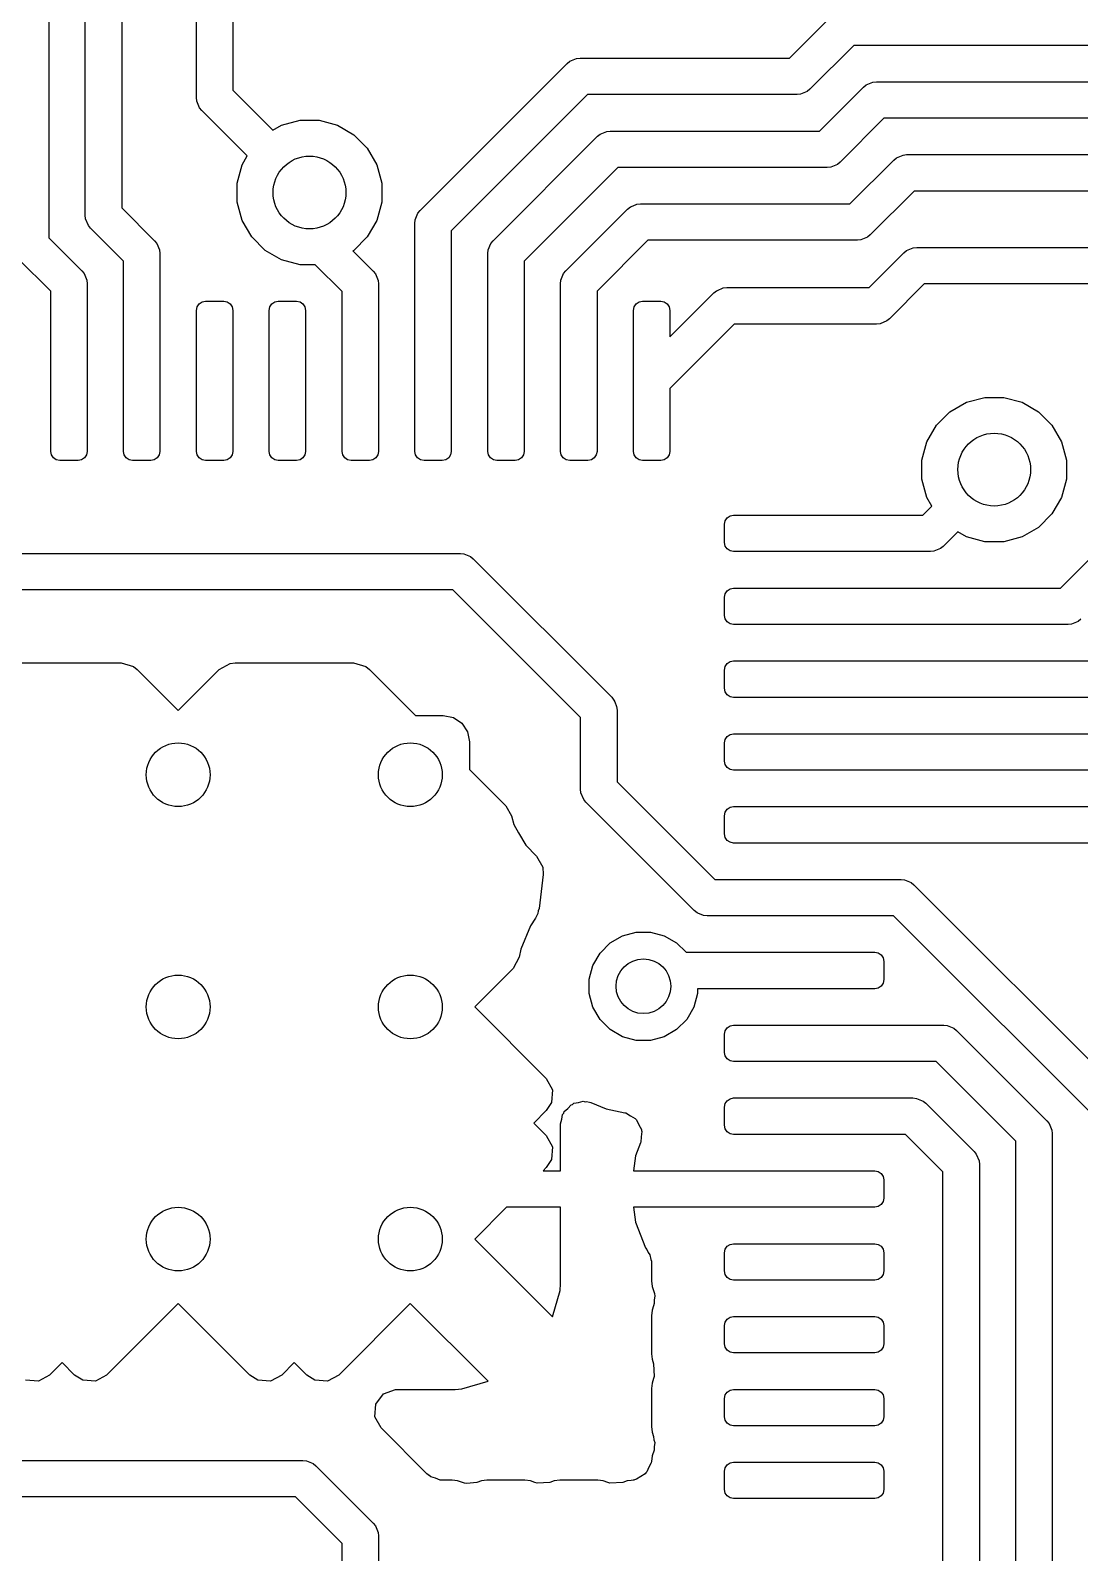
# Model space of a CAD drawing. Extents: x 0.71 to 7.56, y -5.16 to -0.79.
# Drawn here: x 4.1964 to 4.4232, y -1.9132 to -1.5842 of the extents above; entities that cross this region are included whole.
import ezdxf

# ---------------------------------------------------------------- set-up
doc = ezdxf.new("R2010")
doc.units = 0
doc.header["$MEASUREMENT"] = 0
doc.layers.add('BLACK', color=7, linetype='CONTINUOUS')

msp = doc.modelspace()

# ---------------------------------------------------------------- linework, layer by layer
at = {"layer": 'BLACK', "linetype": 'CONTINUOUS'}
for p, q in [((4.20039, -1.51012), (4.20039, -1.62902)), ((4.20827, -1.62413), (4.20827, -1.52065)), ((4.21614, -1.52228), (4.21614, -1.6225)), ((4.23228, -1.59869), (4.23228, -1.58177)), ((4.24016, -1.58209), (4.24016, -1.59706)), ((4.36052, -1.59016), (4.37, -1.58068)), ((4.37441, -1.5874), (4.36493, -1.59688)), ((5.20758, -1.5874), (4.37441, -1.5874)), ((4.28068, -1.62309), (4.31246, -1.59131)), ((4.31246, -1.59131), (4.31306, -1.59082)), ((4.31306, -1.59082), (4.31448, -1.59023)), ((4.31448, -1.59023), (4.31525, -1.59016)), ((4.31525, -1.59016), (4.36052, -1.59016)), ((4.37652, -1.59643), (4.37712, -1.59594)), ((4.37712, -1.59594), (4.37854, -1.59535)), ((4.37854, -1.59535), (4.3793, -1.59528)), ((4.3793, -1.59528), (5.21247, -1.59528)), ((4.23236, -1.59946), (4.23228, -1.59869)), ((4.24016, -1.59706), (4.24884, -1.60575)), ((4.31688, -1.59803), (4.2874, -1.62751)), ((4.36215, -1.59803), (4.31688, -1.59803)), ((4.36292, -1.59796), (4.36215, -1.59803)), ((4.36434, -1.59737), (4.36292, -1.59796)), ((4.36493, -1.59688), (4.36434, -1.59737)), ((4.36704, -1.60591), (4.37652, -1.59643)), ((4.23295, -1.60088), (4.23236, -1.59946)), ((4.23344, -1.60147), (4.23295, -1.60088)), ((4.24328, -1.61131), (4.23344, -1.60147)), ((4.24884, -1.60575), (4.25072, -1.60466)), ((4.25072, -1.60466), (4.25469, -1.6036)), ((4.25469, -1.6036), (4.2588, -1.6036)), ((4.2588, -1.6036), (4.26277, -1.60466)), ((4.26277, -1.60466), (4.26633, -1.60672)), ((4.38093, -1.60315), (4.37146, -1.61263)), ((5.2141, -1.60315), (4.38093, -1.60315)), ((4.26633, -1.60672), (4.26924, -1.60963)), ((4.29643, -1.62962), (4.31899, -1.60706)), ((4.31899, -1.60706), (4.31958, -1.60657)), ((4.31958, -1.60657), (4.321, -1.60598)), ((4.321, -1.60598), (4.32177, -1.60591)), ((4.32177, -1.60591), (4.36704, -1.60591)), ((4.24219, -1.61319), (4.24328, -1.61131)), ((4.26924, -1.60963), (4.27129, -1.61319)), ((4.37357, -1.62165), (4.38304, -1.61218)), ((4.38304, -1.61218), (4.38364, -1.61169)), ((4.38364, -1.61169), (4.38399, -1.61154)), ((4.38399, -1.61154), (4.38506, -1.6111)), ((4.38506, -1.6111), (4.38583, -1.61102)), ((4.38583, -1.61102), (5.21899, -1.61102)), ((4.24113, -1.61716), (4.24219, -1.61319)), ((4.27129, -1.61319), (4.27236, -1.61716)), ((4.3234, -1.61378), (4.30315, -1.63403)), ((4.36867, -1.61378), (4.3234, -1.61378)), ((4.36944, -1.6137), (4.36867, -1.61378)), ((4.37086, -1.61312), (4.36944, -1.6137)), ((4.37146, -1.61263), (4.37086, -1.61312)), ((4.24113, -1.62127), (4.24113, -1.61716)), ((4.27236, -1.61716), (4.27236, -1.62127)), ((4.38746, -1.6189), (4.37798, -1.62837)), ((5.22062, -1.6189), (4.38746, -1.6189)), ((4.24219, -1.62524), (4.24113, -1.62127)), ((4.27236, -1.62127), (4.27129, -1.62524)), ((4.32611, -1.62232), (4.32669, -1.62207)), ((4.32669, -1.62207), (4.32752, -1.62173)), ((4.32752, -1.62173), (4.32829, -1.62165)), ((4.32829, -1.62165), (4.37357, -1.62165)), ((4.20834, -1.6249), (4.20827, -1.62413)), ((4.20893, -1.62632), (4.20834, -1.6249)), ((4.21614, -1.6225), (4.22326, -1.62962)), ((4.24425, -1.6288), (4.24219, -1.62524)), ((4.27129, -1.62524), (4.26924, -1.6288)), ((4.27953, -1.62588), (4.2796, -1.62511)), ((4.2796, -1.62511), (4.28019, -1.62369)), ((4.28019, -1.62369), (4.28068, -1.62309)), ((4.31218, -1.63614), (4.32551, -1.62281)), ((4.32551, -1.62281), (4.32611, -1.62232)), ((4.20942, -1.62692), (4.20893, -1.62632)), ((4.21654, -1.63403), (4.20942, -1.62692)), ((4.24716, -1.63171), (4.24425, -1.6288)), ((4.26924, -1.6288), (4.26633, -1.63171)), ((4.27953, -1.64468), (4.27953, -1.62588)), ((4.2874, -1.62751), (4.2874, -1.64469)), ((4.37738, -1.62886), (4.37596, -1.62945)), ((4.37798, -1.62837), (4.37738, -1.62886)), ((4.20039, -1.62902), (4.20751, -1.63614)), ((4.22326, -1.62962), (4.22375, -1.63021)), ((4.22375, -1.63021), (4.22433, -1.63163)), ((4.22433, -1.63163), (4.22441, -1.6324)), ((4.25072, -1.63376), (4.24716, -1.63171)), ((4.26633, -1.63171), (4.26613, -1.63182)), ((4.26613, -1.63182), (4.2705, -1.63619)), ((4.29528, -1.6324), (4.29535, -1.63163)), ((4.29535, -1.63163), (4.29594, -1.63021)), ((4.29594, -1.63021), (4.29643, -1.62962)), ((4.32992, -1.62953), (4.3189, -1.64055)), ((4.3752, -1.62953), (4.32992, -1.62953)), ((4.37596, -1.62945), (4.3752, -1.62953)), ((4.38524, -1.63226), (4.38583, -1.63177)), ((4.38583, -1.63177), (4.38725, -1.63118)), ((4.38725, -1.63118), (4.38802, -1.6311)), ((4.38802, -1.6311), (4.46347, -1.6311)), ((4.20079, -1.64055), (4.19367, -1.63344)), ((4.21654, -1.64469), (4.21654, -1.63403)), ((4.22441, -1.6324), (4.22441, -1.64469)), ((4.25469, -1.63483), (4.25072, -1.63376)), ((4.258, -1.63483), (4.25469, -1.63483)), ((4.26378, -1.64061), (4.258, -1.63483)), ((4.29528, -1.64469), (4.29528, -1.6324)), ((4.30315, -1.63403), (4.30315, -1.64469)), ((4.37773, -1.63976), (4.38524, -1.63226)), ((4.20751, -1.63614), (4.208, -1.63674)), ((4.208, -1.63674), (4.20859, -1.63815)), ((4.20859, -1.63815), (4.20866, -1.63892)), ((4.2705, -1.63619), (4.27099, -1.63679)), ((4.27099, -1.63679), (4.27158, -1.63821)), ((4.27158, -1.63821), (4.27165, -1.63898)), ((4.31102, -1.63892), (4.3111, -1.63815)), ((4.3111, -1.63815), (4.31169, -1.63674)), ((4.31169, -1.63674), (4.31218, -1.63614)), ((4.20079, -1.64469), (4.20079, -1.64055)), ((4.20866, -1.63892), (4.20866, -1.64469)), ((4.26378, -1.64469), (4.26378, -1.64061)), ((4.27165, -1.63898), (4.27165, -1.64469)), ((4.31102, -1.64469), (4.31102, -1.63892)), ((4.3189, -1.64055), (4.3189, -1.64469)), ((4.33465, -1.65044), (4.34416, -1.64092)), ((4.34416, -1.64092), (4.34476, -1.64043)), ((4.34476, -1.64043), (4.34493, -1.64036)), ((4.34493, -1.64036), (4.34618, -1.63984)), ((4.34618, -1.63984), (4.34695, -1.63976)), ((4.34695, -1.63976), (4.37773, -1.63976)), ((4.38965, -1.63898), (4.38214, -1.64648)), ((4.46033, -1.63898), (4.38965, -1.63898)), ((4.20079, -1.6752), (4.20079, -1.64469)), ((4.20866, -1.64469), (4.20866, -1.6752)), ((4.21654, -1.6752), (4.21654, -1.64469)), ((4.22441, -1.64469), (4.22441, -1.6752)), ((4.23228, -1.64469), (4.23243, -1.64393)), ((4.23228, -1.6752), (4.23228, -1.64469)), ((4.23243, -1.64393), (4.23286, -1.64329)), ((4.23286, -1.64329), (4.2335, -1.64287)), ((4.2335, -1.64287), (4.23425, -1.64272)), ((4.23425, -1.64272), (4.23819, -1.64272)), ((4.23819, -1.64272), (4.23894, -1.64287)), ((4.23894, -1.64287), (4.23958, -1.64329)), ((4.23958, -1.64329), (4.24001, -1.64393)), ((4.24001, -1.64393), (4.24016, -1.64469)), ((4.24016, -1.64469), (4.24016, -1.6752)), ((4.24803, -1.64469), (4.24818, -1.64393)), ((4.24803, -1.6752), (4.24803, -1.64469)), ((4.24818, -1.64393), (4.24861, -1.64329)), ((4.24861, -1.64329), (4.24925, -1.64287)), ((4.24925, -1.64287), (4.25, -1.64272)), ((4.25, -1.64272), (4.25394, -1.64272)), ((4.25394, -1.64272), (4.25469, -1.64287)), ((4.25469, -1.64287), (4.25533, -1.64329)), ((4.25533, -1.64329), (4.25576, -1.64393)), ((4.25576, -1.64393), (4.25591, -1.64469)), ((4.25591, -1.64469), (4.25591, -1.6752)), ((4.26378, -1.6752), (4.26378, -1.64469)), ((4.27165, -1.64469), (4.27165, -1.6752)), ((4.27953, -1.64469), (4.27953, -1.64468)), ((4.27953, -1.6752), (4.27953, -1.64469)), ((4.2874, -1.64469), (4.2874, -1.6752)), ((4.29528, -1.6752), (4.29528, -1.64469)), ((4.30315, -1.64469), (4.30315, -1.6752)), ((4.31102, -1.6752), (4.31102, -1.64469)), ((4.3189, -1.64469), (4.3189, -1.6752)), ((4.32677, -1.64469), (4.32692, -1.64393)), ((4.32677, -1.6752), (4.32677, -1.64469)), ((4.32692, -1.64393), (4.32735, -1.64329)), ((4.32735, -1.64329), (4.32799, -1.64287)), ((4.32799, -1.64287), (4.32874, -1.64272)), ((4.32874, -1.64272), (4.33268, -1.64272)), ((4.33268, -1.64272), (4.33343, -1.64287)), ((4.33343, -1.64287), (4.33407, -1.64329)), ((4.33407, -1.64329), (4.3345, -1.64393)), ((4.3345, -1.64393), (4.33465, -1.64469)), ((4.33465, -1.64469), (4.33465, -1.65044)), ((4.34858, -1.64764), (4.33465, -1.66157)), ((4.37936, -1.64764), (4.34858, -1.64764)), ((4.38013, -1.64756), (4.37936, -1.64764)), ((4.38155, -1.64697), (4.38013, -1.64756)), ((4.38214, -1.64648), (4.38155, -1.64697)), ((4.33465, -1.66157), (4.33465, -1.6752)), ((4.39519, -1.66662), (4.39875, -1.66456)), ((4.39875, -1.66456), (4.40272, -1.6635)), ((4.40272, -1.6635), (4.40683, -1.6635)), ((4.40683, -1.6635), (4.4108, -1.66456)), ((4.4108, -1.66456), (4.41436, -1.66662)), ((4.39228, -1.66953), (4.39519, -1.66662)), ((4.41436, -1.66662), (4.41727, -1.66953)), ((4.39023, -1.67309), (4.39228, -1.66953)), ((4.41727, -1.66953), (4.41933, -1.67309)), ((4.38916, -1.67706), (4.39023, -1.67309)), ((4.41933, -1.67309), (4.42039, -1.67706)), ((4.20094, -1.67595), (4.20079, -1.6752)), ((4.20136, -1.67659), (4.20094, -1.67595)), ((4.202, -1.67702), (4.20136, -1.67659)), ((4.20276, -1.67717), (4.202, -1.67702)), ((4.20669, -1.67717), (4.20276, -1.67717)), ((4.20745, -1.67702), (4.20669, -1.67717)), ((4.20808, -1.67659), (4.20745, -1.67702)), ((4.20851, -1.67595), (4.20808, -1.67659)), ((4.20866, -1.6752), (4.20851, -1.67595)), ((4.21669, -1.67595), (4.21654, -1.6752)), ((4.21711, -1.67659), (4.21669, -1.67595)), ((4.21775, -1.67702), (4.21711, -1.67659)), ((4.2185, -1.67717), (4.21775, -1.67702)), ((4.22244, -1.67717), (4.2185, -1.67717)), ((4.22319, -1.67702), (4.22244, -1.67717)), ((4.22383, -1.67659), (4.22319, -1.67702)), ((4.22426, -1.67595), (4.22383, -1.67659)), ((4.22441, -1.6752), (4.22426, -1.67595)), ((4.23243, -1.67595), (4.23228, -1.6752)), ((4.23286, -1.67659), (4.23243, -1.67595)), ((4.2335, -1.67702), (4.23286, -1.67659)), ((4.23425, -1.67717), (4.2335, -1.67702)), ((4.23819, -1.67717), (4.23425, -1.67717)), ((4.23894, -1.67702), (4.23819, -1.67717)), ((4.23958, -1.67659), (4.23894, -1.67702)), ((4.24001, -1.67595), (4.23958, -1.67659)), ((4.24016, -1.6752), (4.24001, -1.67595)), ((4.24818, -1.67595), (4.24803, -1.6752)), ((4.24861, -1.67659), (4.24818, -1.67595)), ((4.24925, -1.67702), (4.24861, -1.67659)), ((4.25, -1.67717), (4.24925, -1.67702)), ((4.25394, -1.67717), (4.25, -1.67717)), ((4.25469, -1.67702), (4.25394, -1.67717)), ((4.25533, -1.67659), (4.25469, -1.67702)), ((4.25576, -1.67595), (4.25533, -1.67659)), ((4.25591, -1.6752), (4.25576, -1.67595)), ((4.26393, -1.67595), (4.26378, -1.6752)), ((4.26436, -1.67659), (4.26393, -1.67595)), ((4.26499, -1.67702), (4.26436, -1.67659)), ((4.26575, -1.67717), (4.26499, -1.67702)), ((4.26969, -1.67717), (4.26575, -1.67717)), ((4.27044, -1.67702), (4.26969, -1.67717)), ((4.27108, -1.67659), (4.27044, -1.67702)), ((4.2715, -1.67595), (4.27108, -1.67659)), ((4.27165, -1.6752), (4.2715, -1.67595)), ((4.27968, -1.67595), (4.27953, -1.6752)), ((4.2801, -1.67659), (4.27968, -1.67595)), ((4.28074, -1.67702), (4.2801, -1.67659)), ((4.2815, -1.67717), (4.28074, -1.67702)), ((4.28543, -1.67717), (4.2815, -1.67717)), ((4.28619, -1.67702), (4.28543, -1.67717)), ((4.28683, -1.67659), (4.28619, -1.67702)), ((4.28725, -1.67595), (4.28683, -1.67659)), ((4.2874, -1.6752), (4.28725, -1.67595)), ((4.29543, -1.67595), (4.29528, -1.6752)), ((4.29585, -1.67659), (4.29543, -1.67595)), ((4.29649, -1.67702), (4.29585, -1.67659)), ((4.29724, -1.67717), (4.29649, -1.67702)), ((4.30118, -1.67717), (4.29724, -1.67717)), ((4.30193, -1.67702), (4.30118, -1.67717)), ((4.30257, -1.67659), (4.30193, -1.67702)), ((4.303, -1.67595), (4.30257, -1.67659)), ((4.30315, -1.6752), (4.303, -1.67595)), ((4.31117, -1.67595), (4.31102, -1.6752)), ((4.3116, -1.67659), (4.31117, -1.67595)), ((4.31224, -1.67702), (4.3116, -1.67659)), ((4.31299, -1.67717), (4.31224, -1.67702)), ((4.31693, -1.67717), (4.31299, -1.67717)), ((4.31768, -1.67702), (4.31693, -1.67717)), ((4.31832, -1.67659), (4.31768, -1.67702)), ((4.31875, -1.67595), (4.31832, -1.67659)), ((4.3189, -1.6752), (4.31875, -1.67595)), ((4.32692, -1.67595), (4.32677, -1.6752)), ((4.32735, -1.67659), (4.32692, -1.67595)), ((4.32799, -1.67702), (4.32735, -1.67659)), ((4.32874, -1.67717), (4.32799, -1.67702)), ((4.33268, -1.67717), (4.32874, -1.67717)), ((4.33343, -1.67702), (4.33268, -1.67717)), ((4.33407, -1.67659), (4.33343, -1.67702)), ((4.3345, -1.67595), (4.33407, -1.67659)), ((4.33465, -1.6752), (4.3345, -1.67595)), ((4.38916, -1.68117), (4.38916, -1.67706)), ((4.42039, -1.67706), (4.42039, -1.68117)), ((4.39023, -1.68514), (4.38916, -1.68117)), ((4.42039, -1.68117), (4.41933, -1.68514)), ((4.38935, -1.68898), (4.39131, -1.68701)), ((4.39131, -1.68701), (4.39023, -1.68514)), ((4.41933, -1.68514), (4.41727, -1.6887)), ((4.41911, -1.70472), (4.439, -1.68484)), ((4.34646, -1.69094), (4.34661, -1.69019)), ((4.34646, -1.69488), (4.34646, -1.69094)), ((4.34661, -1.69019), (4.34703, -1.68955)), ((4.34703, -1.68955), (4.34767, -1.68913)), ((4.34767, -1.68913), (4.34843, -1.68898)), ((4.34843, -1.68898), (4.37894, -1.68898)), ((4.37894, -1.68898), (4.38935, -1.68898)), ((4.41727, -1.6887), (4.41436, -1.69161)), ((4.39688, -1.69258), (4.39376, -1.6957)), ((4.39875, -1.69366), (4.39688, -1.69258)), ((4.40272, -1.69473), (4.39875, -1.69366)), ((4.4108, -1.69366), (4.40683, -1.69473)), ((4.41436, -1.69161), (4.4108, -1.69366)), ((4.14331, -1.69724), (4.28937, -1.69724)), ((4.28937, -1.69724), (4.29014, -1.69732)), ((4.29014, -1.69732), (4.29156, -1.69791)), ((4.29156, -1.69791), (4.29215, -1.6984)), ((4.34661, -1.69564), (4.34646, -1.69488)), ((4.34703, -1.69627), (4.34661, -1.69564)), ((4.34767, -1.6967), (4.34703, -1.69627)), ((4.34843, -1.69685), (4.34767, -1.6967)), ((4.36368, -1.69685), (4.34843, -1.69685)), ((4.39098, -1.69685), (4.36368, -1.69685)), ((4.39175, -1.69677), (4.39098, -1.69685)), ((4.39316, -1.69619), (4.39175, -1.69677)), ((4.39376, -1.6957), (4.39316, -1.69619)), ((4.40683, -1.69473), (4.40272, -1.69473)), ((4.29215, -1.6984), (4.32208, -1.72832)), ((4.28774, -1.70512), (4.14724, -1.70512)), ((4.31535, -1.73273), (4.28774, -1.70512)), ((4.34646, -1.70669), (4.34661, -1.70594)), ((4.34646, -1.71063), (4.34646, -1.70669)), ((4.34661, -1.70594), (4.34703, -1.7053)), ((4.34703, -1.7053), (4.34767, -1.70487)), ((4.34767, -1.70487), (4.34843, -1.70472)), ((4.34843, -1.70472), (4.37894, -1.70472)), ((4.37894, -1.70472), (4.41911, -1.70472)), ((4.34661, -1.71138), (4.34646, -1.71063)), ((4.34703, -1.71202), (4.34661, -1.71138)), ((4.34767, -1.71245), (4.34703, -1.71202)), ((4.34843, -1.7126), (4.34767, -1.71245)), ((4.36368, -1.7126), (4.34843, -1.7126)), ((4.42074, -1.7126), (4.36368, -1.7126)), ((4.42151, -1.71252), (4.42074, -1.7126)), ((4.42293, -1.71193), (4.42151, -1.71252)), ((4.42353, -1.71145), (4.42293, -1.71193)), ((4.19045, -1.72089), (4.21605, -1.72089)), ((4.21605, -1.72089), (4.21869, -1.72166)), ((4.23719, -1.72232), (4.2396, -1.721)), ((4.2396, -1.721), (4.24064, -1.72089)), ((4.24064, -1.72089), (4.26625, -1.72089)), ((4.26625, -1.72089), (4.26889, -1.72166)), ((4.34703, -1.72105), (4.34767, -1.72062)), ((4.34767, -1.72062), (4.34843, -1.72047)), ((4.34843, -1.72047), (4.37894, -1.72047)), ((4.37894, -1.72047), (4.43258, -1.72047)), ((4.21869, -1.72166), (4.2195, -1.72232)), ((4.2195, -1.72232), (4.22835, -1.73116)), ((4.22835, -1.73116), (4.23719, -1.72232)), ((4.26889, -1.72166), (4.2697, -1.72232)), ((4.2697, -1.72232), (4.27967, -1.73228)), ((4.34646, -1.72244), (4.34661, -1.72169)), ((4.34646, -1.72638), (4.34646, -1.72244)), ((4.34661, -1.72169), (4.34703, -1.72105)), ((4.34661, -1.72713), (4.34646, -1.72638)), ((4.34703, -1.72777), (4.34661, -1.72713)), ((4.32208, -1.72832), (4.32256, -1.72892)), ((4.32256, -1.72892), (4.32274, -1.72933)), ((4.32274, -1.72933), (4.32315, -1.73033)), ((4.32315, -1.73033), (4.32323, -1.7311)), ((4.34767, -1.7282), (4.34703, -1.72777)), ((4.34843, -1.72835), (4.34767, -1.7282)), ((4.36368, -1.72835), (4.34843, -1.72835)), ((4.43421, -1.72835), (4.36368, -1.72835)), ((4.27967, -1.73228), (4.28567, -1.73228)), ((4.28567, -1.73228), (4.28784, -1.73272)), ((4.28784, -1.73272), (4.28968, -1.73394)), ((4.28968, -1.73394), (4.29091, -1.73578)), ((4.31535, -1.74823), (4.31535, -1.73273)), ((4.32323, -1.7311), (4.32323, -1.7466)), ((4.29091, -1.73578), (4.29134, -1.73795)), ((4.34646, -1.73819), (4.34661, -1.73744)), ((4.34661, -1.73744), (4.34703, -1.7368)), ((4.34703, -1.7368), (4.34767, -1.73637)), ((4.34767, -1.73637), (4.34843, -1.73622)), ((4.34843, -1.73622), (4.37894, -1.73622)), ((4.37894, -1.73622), (4.4391, -1.73622)), ((4.29134, -1.73795), (4.29134, -1.74395)), ((4.34646, -1.74213), (4.34646, -1.73819)), ((4.29134, -1.74395), (4.29917, -1.75178)), ((4.34661, -1.74288), (4.34646, -1.74213)), ((4.34703, -1.74352), (4.34661, -1.74288)), ((4.34767, -1.74394), (4.34703, -1.74352)), ((4.34843, -1.74409), (4.34767, -1.74394)), ((4.32323, -1.7466), (4.34435, -1.76772)), ((4.36368, -1.74409), (4.34843, -1.74409)), ((4.44073, -1.74409), (4.36368, -1.74409)), ((4.31543, -1.749), (4.31535, -1.74823)), ((4.31602, -1.75041), (4.31543, -1.749)), ((4.31651, -1.75101), (4.31602, -1.75041)), ((4.29917, -1.75178), (4.30043, -1.75397)), ((4.33993, -1.77444), (4.31651, -1.75101)), ((4.34646, -1.75394), (4.34661, -1.75318)), ((4.34661, -1.75318), (4.34703, -1.75255)), ((4.34703, -1.75255), (4.34767, -1.75212)), ((4.34767, -1.75212), (4.34843, -1.75197)), ((4.34843, -1.75197), (4.37894, -1.75197)), ((4.37894, -1.75197), (4.44562, -1.75197)), ((4.30043, -1.75397), (4.30093, -1.75583)), ((4.30093, -1.75583), (4.30093, -1.75583)), ((4.30093, -1.75583), (4.30196, -1.75761)), ((4.34646, -1.75787), (4.34646, -1.75394)), ((4.30196, -1.75761), (4.30352, -1.76033)), ((4.30352, -1.76033), (4.30352, -1.76033)), ((4.30352, -1.76033), (4.30585, -1.76265)), ((4.34661, -1.75863), (4.34646, -1.75787)), ((4.34703, -1.75927), (4.34661, -1.75863)), ((4.34767, -1.75969), (4.34703, -1.75927)), ((4.34843, -1.75984), (4.34767, -1.75969)), ((4.36368, -1.75984), (4.34843, -1.75984)), ((4.44725, -1.75984), (4.36368, -1.75984)), ((4.30585, -1.76265), (4.30717, -1.76506)), ((4.30724, -1.76668), (4.30638, -1.77396)), ((4.30717, -1.76506), (4.30724, -1.76668)), ((4.34435, -1.76772), (4.36368, -1.76772)), ((4.36368, -1.76772), (4.37894, -1.76772)), ((4.37894, -1.76772), (4.38464, -1.76772)), ((4.38464, -1.76772), (4.38541, -1.76779)), ((4.38541, -1.76779), (4.38683, -1.76838)), ((4.38683, -1.76838), (4.38743, -1.76887)), ((4.38743, -1.76887), (4.43943, -1.82087)), ((4.30559, -1.7761), (4.30449, -1.77775)), ((4.30611, -1.7751), (4.30559, -1.7761)), ((4.30615, -1.77451), (4.30611, -1.7751)), ((4.30638, -1.77396), (4.30615, -1.77451)), ((4.34053, -1.77493), (4.33993, -1.77444)), ((4.34071, -1.775), (4.34053, -1.77493)), ((4.34195, -1.77551), (4.34071, -1.775)), ((4.34272, -1.77559), (4.34195, -1.77551)), ((4.34843, -1.77559), (4.34272, -1.77559)), ((4.36368, -1.77559), (4.34843, -1.77559)), ((4.38301, -1.77559), (4.36368, -1.77559)), ((4.43112, -1.82369), (4.38301, -1.77559)), ((4.30449, -1.77775), (4.30241, -1.78277)), ((4.30449, -1.77775), (4.30449, -1.77775)), ((4.32174, -1.78144), (4.32441, -1.7799)), ((4.32441, -1.7799), (4.32739, -1.7791)), ((4.32739, -1.7791), (4.33047, -1.7791)), ((4.33047, -1.7791), (4.33345, -1.7799)), ((4.33345, -1.7799), (4.33612, -1.78144)), ((4.30241, -1.78277), (4.30207, -1.78451)), ((4.30241, -1.78277), (4.30241, -1.78277)), ((4.31956, -1.78362), (4.32174, -1.78144)), ((4.33612, -1.78144), (4.33815, -1.78346)), ((4.33815, -1.78346), (4.36368, -1.78346)), ((4.36368, -1.78346), (4.37894, -1.78346)), ((4.37894, -1.78346), (4.37969, -1.78361)), ((4.30207, -1.78451), (4.30079, -1.78695)), ((4.31722, -1.78927), (4.31802, -1.78629)), ((4.31802, -1.78629), (4.31956, -1.78362)), ((4.37969, -1.78361), (4.38033, -1.78404)), ((4.38033, -1.78404), (4.38076, -1.78468)), ((4.38076, -1.78468), (4.38091, -1.78543)), ((4.38091, -1.78543), (4.38091, -1.78937)), ((4.30073, -1.78701), (4.29246, -1.79528)), ((4.30079, -1.78695), (4.30073, -1.78701)), ((4.31722, -1.79235), (4.31722, -1.78927)), ((4.38076, -1.79012), (4.38033, -1.79076)), ((4.38091, -1.78937), (4.38076, -1.79012)), ((4.31802, -1.79533), (4.31722, -1.79235)), ((4.34064, -1.79235), (4.33984, -1.79533)), ((4.34843, -1.79134), (4.34064, -1.79134)), ((4.34064, -1.79134), (4.34064, -1.79235)), ((4.37894, -1.79134), (4.34843, -1.79134)), ((4.37969, -1.79119), (4.37894, -1.79134)), ((4.38033, -1.79076), (4.37969, -1.79119)), ((4.29246, -1.79528), (4.29246, -1.79528)), ((4.29246, -1.79528), (4.30794, -1.81075)), ((4.31956, -1.798), (4.31802, -1.79533)), ((4.33984, -1.79533), (4.3383, -1.798)), ((4.32174, -1.80018), (4.31956, -1.798)), ((4.3383, -1.798), (4.33612, -1.80018)), ((4.34661, -1.80043), (4.34703, -1.79979)), ((4.34703, -1.79979), (4.34767, -1.79936)), ((4.34767, -1.79936), (4.34843, -1.79921)), ((4.34843, -1.79921), (4.37894, -1.79921)), ((4.37894, -1.79921), (4.39387, -1.79921)), ((4.39387, -1.79921), (4.39464, -1.79929)), ((4.39464, -1.79929), (4.39606, -1.79988)), ((4.39606, -1.79988), (4.39665, -1.80037)), ((4.32441, -1.80172), (4.32174, -1.80018)), ((4.32739, -1.80252), (4.32441, -1.80172)), ((4.33047, -1.80252), (4.32739, -1.80252)), ((4.33345, -1.80172), (4.33047, -1.80252)), ((4.33612, -1.80018), (4.33345, -1.80172)), ((4.34646, -1.80118), (4.34661, -1.80043)), ((4.34646, -1.80512), (4.34646, -1.80118)), ((4.39665, -1.80037), (4.41617, -1.81988)), ((4.34661, -1.80587), (4.34646, -1.80512)), ((4.34703, -1.80651), (4.34661, -1.80587)), ((4.34767, -1.80694), (4.34703, -1.80651)), ((4.34843, -1.80709), (4.34767, -1.80694)), ((4.36368, -1.80709), (4.34843, -1.80709)), ((4.39224, -1.80709), (4.36368, -1.80709)), ((4.40945, -1.8243), (4.39224, -1.80709)), ((4.30794, -1.81075), (4.30926, -1.81317)), ((4.30906, -1.81591), (4.30794, -1.81766)), ((4.30926, -1.81317), (4.30906, -1.81591)), ((4.31259, -1.81723), (4.31328, -1.81644)), ((4.31328, -1.81644), (4.31361, -1.81634)), ((4.31361, -1.81634), (4.31388, -1.81611)), ((4.31388, -1.81611), (4.31491, -1.81596)), ((4.31491, -1.81596), (4.31592, -1.81567)), ((4.31592, -1.81567), (4.31635, -1.81576)), ((4.31635, -1.81576), (4.3166, -1.81572)), ((4.3166, -1.81572), (4.31729, -1.81587)), ((4.31729, -1.81587), (4.31754, -1.81594)), ((4.31754, -1.81594), (4.32089, -1.81733)), ((4.34646, -1.81693), (4.34661, -1.81618)), ((4.34661, -1.81618), (4.34703, -1.81554)), ((4.34703, -1.81554), (4.34767, -1.81511)), ((4.34767, -1.81511), (4.34843, -1.81496)), ((4.34843, -1.81496), (4.37894, -1.81496)), ((4.37894, -1.81496), (4.3872, -1.81496)), ((4.3872, -1.81496), (4.38797, -1.81504)), ((4.38797, -1.81504), (4.38939, -1.81562)), ((4.38939, -1.81562), (4.38999, -1.81611)), ((4.38999, -1.81611), (4.40042, -1.82655)), ((4.30794, -1.81766), (4.30523, -1.82037)), ((4.31102, -1.82055), (4.31132, -1.81955)), ((4.31132, -1.81955), (4.31147, -1.81851)), ((4.31147, -1.81851), (4.3117, -1.81825)), ((4.3117, -1.81825), (4.3118, -1.81791)), ((4.3118, -1.81791), (4.31259, -1.81723)), ((4.32089, -1.81733), (4.32494, -1.81814)), ((4.32494, -1.81814), (4.32515, -1.8182)), ((4.32515, -1.8182), (4.32613, -1.81883)), ((4.32613, -1.81883), (4.32715, -1.81937)), ((4.32715, -1.81937), (4.32727, -1.81957)), ((4.32727, -1.81957), (4.32746, -1.81969)), ((4.32746, -1.81969), (4.32794, -1.82075)), ((4.34646, -1.82087), (4.34646, -1.81693)), ((4.30523, -1.82037), (4.30794, -1.82309)), ((4.31102, -1.83071), (4.31102, -1.82055)), ((4.32794, -1.82075), (4.32852, -1.82176)), ((4.3286, -1.8222), (4.32843, -1.82335)), ((4.32852, -1.82176), (4.3285, -1.82199)), ((4.3285, -1.82199), (4.3286, -1.8222)), ((4.34661, -1.82162), (4.34646, -1.82087)), ((4.34703, -1.82226), (4.34661, -1.82162)), ((4.34767, -1.82268), (4.34703, -1.82226)), ((4.34843, -1.82283), (4.34767, -1.82268)), ((4.36368, -1.82283), (4.34843, -1.82283)), ((4.38557, -1.82283), (4.36368, -1.82283)), ((4.3937, -1.83096), (4.38557, -1.82283)), ((4.41617, -1.81988), (4.41666, -1.82048)), ((4.41666, -1.82048), (4.41681, -1.82083)), ((4.41681, -1.82083), (4.41725, -1.8219)), ((4.41725, -1.8219), (4.41732, -1.82267)), ((4.41732, -1.82267), (4.41732, -1.959)), ((4.30794, -1.82309), (4.30926, -1.8255)), ((4.30926, -1.8255), (4.30906, -1.82825)), ((4.32831, -1.82467), (4.32719, -1.8275)), ((4.32837, -1.8245), (4.32831, -1.82467)), ((4.32843, -1.82335), (4.32837, -1.8245)), ((4.40945, -1.96063), (4.40945, -1.8243)), ((4.30906, -1.82825), (4.30794, -1.82999)), ((4.32719, -1.8275), (4.3268, -1.83071)), ((4.40042, -1.82655), (4.40091, -1.82714)), ((4.40091, -1.82714), (4.4015, -1.82856)), ((4.4015, -1.82856), (4.40157, -1.82933)), ((4.40157, -1.82933), (4.40157, -1.96884)), ((4.30794, -1.82999), (4.30723, -1.83071)), ((4.30723, -1.83071), (4.31102, -1.83071)), ((4.3268, -1.83071), (4.36368, -1.83071)), ((4.36368, -1.83071), (4.37894, -1.83071)), ((4.37894, -1.83071), (4.37969, -1.83086)), ((4.37969, -1.83086), (4.38033, -1.83129)), ((4.38033, -1.83129), (4.38076, -1.83192)), ((4.38076, -1.83192), (4.38091, -1.83268)), ((4.38091, -1.83268), (4.38091, -1.83661)), ((4.3937, -1.97047), (4.3937, -1.83096)), ((4.29935, -1.83858), (4.29246, -1.84547)), ((4.31102, -1.83858), (4.29935, -1.83858)), ((4.31102, -1.85516), (4.31102, -1.83858)), ((4.34843, -1.83858), (4.3268, -1.83858)), ((4.3268, -1.83858), (4.32719, -1.84179)), ((4.37894, -1.83858), (4.34843, -1.83858)), ((4.37969, -1.83843), (4.37894, -1.83858)), ((4.38033, -1.83801), (4.37969, -1.83843)), ((4.38076, -1.83737), (4.38033, -1.83801)), ((4.38091, -1.83661), (4.38076, -1.83737)), ((4.32719, -1.84179), (4.32937, -1.84733)), ((4.29246, -1.84547), (4.29246, -1.84547)), ((4.29246, -1.84547), (4.30926, -1.86227)), ((4.32937, -1.84733), (4.3297, -1.84775)), ((4.3297, -1.84775), (4.32994, -1.84839)), ((4.32994, -1.84839), (4.33034, -1.84889)), ((4.33034, -1.84889), (4.33053, -1.8499)), ((4.34646, -1.84843), (4.34661, -1.84767)), ((4.34646, -1.85236), (4.34646, -1.84843)), ((4.34661, -1.84767), (4.34703, -1.84703)), ((4.34703, -1.84703), (4.34767, -1.84661)), ((4.34767, -1.84661), (4.34843, -1.84646)), ((4.34843, -1.84646), (4.37894, -1.84646)), ((4.37894, -1.84646), (4.37969, -1.84661)), ((4.37969, -1.84661), (4.38033, -1.84703)), ((4.38033, -1.84703), (4.38076, -1.84767)), ((4.38076, -1.84767), (4.38091, -1.84843)), ((4.38091, -1.84843), (4.38091, -1.85236)), ((4.33053, -1.8499), (4.33067, -1.85024)), ((4.33067, -1.85024), (4.33069, -1.85047)), ((4.33069, -1.85047), (4.33069, -1.8545)), ((4.34661, -1.85312), (4.34646, -1.85236)), ((4.38091, -1.85236), (4.38076, -1.85312)), ((4.31091, -1.8566), (4.31102, -1.85516)), ((4.31102, -1.85516), (4.31102, -1.85516)), ((4.33069, -1.8545), (4.3308, -1.8557)), ((4.3308, -1.8557), (4.33133, -1.85721)), ((4.34703, -1.85375), (4.34661, -1.85312)), ((4.34767, -1.85418), (4.34703, -1.85375)), ((4.34843, -1.85433), (4.34767, -1.85418)), ((4.37894, -1.85433), (4.34843, -1.85433)), ((4.37969, -1.85418), (4.37894, -1.85433)), ((4.38033, -1.85375), (4.37969, -1.85418)), ((4.38076, -1.85312), (4.38033, -1.85375)), ((4.30926, -1.86227), (4.31091, -1.8566)), ((4.31091, -1.8566), (4.31091, -1.8566)), ((4.33139, -1.8578), (4.33124, -1.8586)), ((4.33124, -1.8586), (4.33128, -1.8594)), ((4.33133, -1.85721), (4.33139, -1.8578)), ((4.22835, -1.85939), (4.21287, -1.87487)), ((4.24382, -1.87487), (4.22835, -1.85939)), ((4.27854, -1.85939), (4.26306, -1.87487)), ((4.29534, -1.87619), (4.27854, -1.85939)), ((4.3308, -1.86084), (4.33069, -1.86204)), ((4.33069, -1.86204), (4.33069, -1.87025)), ((4.33114, -1.85988), (4.3308, -1.86084)), ((4.3308, -1.86084), (4.3308, -1.86084)), ((4.33128, -1.8594), (4.33114, -1.85988)), ((4.34703, -1.86278), (4.34767, -1.86235)), ((4.34767, -1.86235), (4.34843, -1.8622)), ((4.34843, -1.8622), (4.37894, -1.8622)), ((4.37894, -1.8622), (4.37969, -1.86235)), ((4.37969, -1.86235), (4.38033, -1.86278)), ((4.34646, -1.86417), (4.34661, -1.86342)), ((4.34646, -1.86811), (4.34646, -1.86417)), ((4.34661, -1.86342), (4.34703, -1.86278)), ((4.38033, -1.86278), (4.38076, -1.86342)), ((4.38076, -1.86342), (4.38091, -1.86417)), ((4.38091, -1.86417), (4.38091, -1.86811)), ((4.34661, -1.86886), (4.34646, -1.86811)), ((4.34703, -1.8695), (4.34661, -1.86886)), ((4.38076, -1.86886), (4.38033, -1.8695)), ((4.38091, -1.86811), (4.38076, -1.86886)), ((4.20325, -1.87215), (4.20053, -1.87487)), ((4.20596, -1.87487), (4.20325, -1.87215)), ((4.20325, -1.87215), (4.20325, -1.87215)), ((4.25344, -1.87215), (4.25073, -1.87487)), ((4.25616, -1.87487), (4.25344, -1.87215)), ((4.25344, -1.87215), (4.25344, -1.87215)), ((4.33069, -1.87025), (4.3308, -1.87144)), ((4.3308, -1.87144), (4.3308, -1.87144)), ((4.3308, -1.87144), (4.33114, -1.8724)), ((4.34767, -1.86993), (4.34703, -1.8695)), ((4.34843, -1.87008), (4.34767, -1.86993)), ((4.37894, -1.87008), (4.34843, -1.87008)), ((4.37969, -1.86993), (4.37894, -1.87008)), ((4.38033, -1.8695), (4.37969, -1.86993)), ((4.20053, -1.87487), (4.19812, -1.87619)), ((4.20771, -1.87599), (4.20596, -1.87487)), ((4.21287, -1.87487), (4.21045, -1.87619)), ((4.24557, -1.87599), (4.24382, -1.87487)), ((4.25073, -1.87487), (4.24831, -1.87619)), ((4.25791, -1.87599), (4.25616, -1.87487)), ((4.26306, -1.87487), (4.26065, -1.87619)), ((4.33114, -1.87563), (4.3308, -1.87659)), ((4.33114, -1.8724), (4.33128, -1.87515)), ((4.33128, -1.87515), (4.33114, -1.87563)), ((4.19812, -1.87619), (4.19537, -1.87599)), ((4.21045, -1.87619), (4.20771, -1.87599)), ((4.24831, -1.87619), (4.24557, -1.87599)), ((4.26065, -1.87619), (4.25791, -1.87599)), ((4.2711, -1.88113), (4.27275, -1.87893)), ((4.27275, -1.87893), (4.27533, -1.87797)), ((4.27533, -1.87797), (4.27568, -1.87795)), ((4.27568, -1.87795), (4.28823, -1.87795)), ((4.28823, -1.87795), (4.28967, -1.87784)), ((4.28823, -1.87795), (4.28823, -1.87795)), ((4.28967, -1.87784), (4.29534, -1.87619)), ((4.28967, -1.87784), (4.28967, -1.87784)), ((4.3308, -1.87659), (4.33069, -1.87778)), ((4.33069, -1.87778), (4.33069, -1.88599)), ((4.3308, -1.87659), (4.3308, -1.87659)), ((4.34661, -1.87917), (4.34703, -1.87853)), ((4.34703, -1.87853), (4.34767, -1.8781)), ((4.34767, -1.8781), (4.34843, -1.87795)), ((4.34843, -1.87795), (4.37894, -1.87795)), ((4.37894, -1.87795), (4.37969, -1.8781)), ((4.37969, -1.8781), (4.38033, -1.87853)), ((4.38033, -1.87853), (4.38076, -1.87917)), ((4.2709, -1.88387), (4.2711, -1.88113)), ((4.34646, -1.87992), (4.34661, -1.87917)), ((4.34646, -1.88386), (4.34646, -1.87992)), ((4.38076, -1.87917), (4.38091, -1.87992)), ((4.38091, -1.87992), (4.38091, -1.88386)), ((4.27222, -1.88629), (4.2709, -1.88387)), ((4.34661, -1.88461), (4.34646, -1.88386)), ((4.34703, -1.88525), (4.34661, -1.88461)), ((4.34767, -1.88568), (4.34703, -1.88525)), ((4.38033, -1.88525), (4.37969, -1.88568)), ((4.38076, -1.88461), (4.38033, -1.88525)), ((4.38091, -1.88386), (4.38076, -1.88461)), ((4.28212, -1.89619), (4.27222, -1.88629)), ((4.33069, -1.88599), (4.3308, -1.88719)), ((4.3308, -1.88719), (4.3308, -1.88719)), ((4.3308, -1.88719), (4.33114, -1.88815)), ((4.33114, -1.88815), (4.33118, -1.88883)), ((4.33118, -1.88883), (4.3314, -1.88944)), ((4.34843, -1.88583), (4.34767, -1.88568)), ((4.37894, -1.88583), (4.34843, -1.88583)), ((4.37969, -1.88568), (4.37894, -1.88583)), ((4.33123, -1.89111), (4.3308, -1.89233)), ((4.33129, -1.89083), (4.33123, -1.89111)), ((4.3314, -1.88944), (4.33127, -1.8904)), ((4.33127, -1.8904), (4.33129, -1.89083)), ((4.1374, -1.89331), (4.25531, -1.89331)), ((4.25531, -1.89331), (4.25608, -1.89338)), ((4.25608, -1.89338), (4.2575, -1.89397)), ((4.2575, -1.89397), (4.2581, -1.89446)), ((4.2581, -1.89446), (4.2705, -1.90686)), ((4.3301, -1.89479), (4.3297, -1.8958)), ((4.33062, -1.89385), (4.3301, -1.89479)), ((4.33069, -1.89354), (4.33062, -1.89385)), ((4.3308, -1.89233), (4.33069, -1.89353)), ((4.33069, -1.89353), (4.33069, -1.89354)), ((4.34646, -1.89567), (4.34661, -1.89492)), ((4.34661, -1.89492), (4.34703, -1.89428)), ((4.34703, -1.89428), (4.34767, -1.89385)), ((4.34767, -1.89385), (4.34843, -1.8937)), ((4.34843, -1.8937), (4.37894, -1.8937)), ((4.37894, -1.8937), (4.37969, -1.89385)), ((4.37969, -1.89385), (4.38033, -1.89428)), ((4.38033, -1.89428), (4.38076, -1.89492)), ((4.38076, -1.89492), (4.38091, -1.89567)), ((4.2824, -1.89641), (4.28212, -1.89619)), ((4.28245, -1.89648), (4.2824, -1.89641)), ((4.28254, -1.89652), (4.28245, -1.89648)), ((4.28294, -1.89684), (4.28254, -1.89652)), ((4.28398, -1.89715), (4.28294, -1.89684)), ((4.28497, -1.89758), (4.28398, -1.89715)), ((4.28527, -1.89762), (4.28497, -1.89758)), ((4.28757, -1.89762), (4.28527, -1.89762)), ((4.28877, -1.89773), (4.28757, -1.89762)), ((4.29022, -1.89824), (4.28877, -1.89773)), ((4.29073, -1.8983), (4.29022, -1.89824)), ((4.29295, -1.89807), (4.29073, -1.8983)), ((4.29391, -1.89773), (4.29295, -1.89807)), ((4.29511, -1.89762), (4.29391, -1.89773)), ((4.29391, -1.89773), (4.29391, -1.89773)), ((4.30332, -1.89762), (4.29511, -1.89762)), ((4.29511, -1.89762), (4.29511, -1.89762)), ((4.30452, -1.89773), (4.30332, -1.89762)), ((4.30332, -1.89762), (4.30332, -1.89762)), ((4.30547, -1.89807), (4.30452, -1.89773)), ((4.30452, -1.89773), (4.30452, -1.89773)), ((4.30595, -1.89821), (4.30547, -1.89807)), ((4.3087, -1.89807), (4.30595, -1.89821)), ((4.30966, -1.89773), (4.3087, -1.89807)), ((4.31086, -1.89762), (4.30966, -1.89773)), ((4.30966, -1.89773), (4.30966, -1.89773)), ((4.31907, -1.89762), (4.31086, -1.89762)), ((4.31086, -1.89762), (4.31086, -1.89762)), ((4.32026, -1.89773), (4.31907, -1.89762)), ((4.31907, -1.89762), (4.31907, -1.89762)), ((4.32122, -1.89807), (4.32026, -1.89773)), ((4.32026, -1.89773), (4.32026, -1.89773)), ((4.3217, -1.89821), (4.32122, -1.89807)), ((4.32445, -1.89807), (4.3217, -1.89821)), ((4.32541, -1.89773), (4.32445, -1.89807)), ((4.32631, -1.89765), (4.32541, -1.89773)), ((4.32541, -1.89773), (4.32541, -1.89773)), ((4.32675, -1.89755), (4.32631, -1.89765)), ((4.32687, -1.89756), (4.32675, -1.89755)), ((4.32698, -1.8975), (4.32687, -1.89756)), ((4.32746, -1.8974), (4.32698, -1.8975)), ((4.32834, -1.89677), (4.32746, -1.8974)), ((4.32929, -1.89625), (4.32834, -1.89677)), ((4.32944, -1.89598), (4.32929, -1.89625)), ((4.3297, -1.8958), (4.32944, -1.89598)), ((4.34646, -1.89961), (4.34646, -1.89567)), ((4.38091, -1.89567), (4.38091, -1.89961)), ((4.25368, -1.90118), (4.13903, -1.90118)), ((4.26378, -1.91128), (4.25368, -1.90118)), ((4.34661, -1.90036), (4.34646, -1.89961)), ((4.34703, -1.901), (4.34661, -1.90036)), ((4.34767, -1.90142), (4.34703, -1.901)), ((4.34843, -1.90157), (4.34767, -1.90142)), ((4.37894, -1.90157), (4.34843, -1.90157)), ((4.37969, -1.90142), (4.37894, -1.90157)), ((4.38033, -1.901), (4.37969, -1.90142)), ((4.38076, -1.90036), (4.38033, -1.901)), ((4.38091, -1.89961), (4.38076, -1.90036)), ((4.2705, -1.90686), (4.27099, -1.90746)), ((4.27099, -1.90746), (4.27143, -1.90853)), ((4.27143, -1.90853), (4.27158, -1.90888)), ((4.26378, -1.91535), (4.26378, -1.91128)), ((4.27158, -1.90888), (4.27165, -1.90965)), ((4.27165, -1.90965), (4.27165, -1.91535))]:
    msp.add_line(p, q, dxfattribs=at)
at = {"layer": 'BLACK'}
for centre, radius in [((4.25674, -1.61921), 0.00787), ((4.40478, -1.67911), 0.00787), ((4.22835, -1.74508), 0.00689), ((4.27854, -1.74508), 0.00689), ((4.32893, -1.79081), 0.00591), ((4.22835, -1.79528), 0.00689), ((4.27854, -1.79528), 0.00689), ((4.22835, -1.84547), 0.00689), ((4.27854, -1.84547), 0.00689)]:
    msp.add_circle(centre, radius, dxfattribs=at)

doc.saveas('drawing.dxf')
